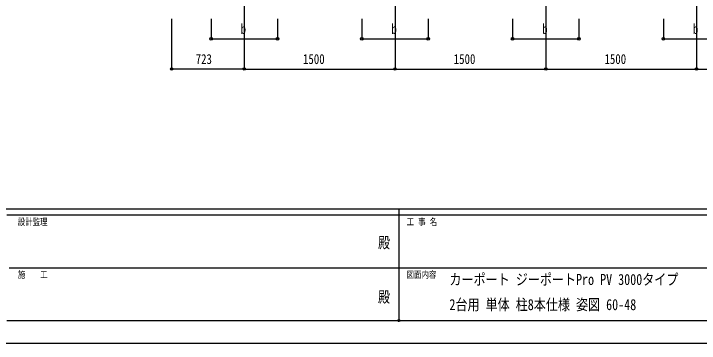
# Model space of a CAD drawing. Units: millimetres, scale not verified. Extents: x -12615 to 12615, y -8910 to 8910.
# Drawn here: x -3846 to 2976, y -8910 to -5632 of the extents above; entities that cross this region are included whole.
import ezdxf
from ezdxf.enums import TextEntityAlignment as Align

# ---------------------------------------------------------------- set-up
doc = ezdxf.new("R2010")
doc.units = ezdxf.units.MM
doc.header["$LTSCALE"] = 40
doc.header["$PDMODE"] = 32
doc.header["$PDSIZE"] = 20
for name, color, linetype in [('0-2_USER1', 3, 'Continuous'), ('0-3_YKK_12', 2, 'Continuous'), ('0-6_YKK_D', 6, 'Continuous'), ('0-7_YKK_ZWAK', 7, 'Continuous')]:
    doc.layers.add(name, color=color, linetype=linetype)
doc.styles.add('ＭＳ ゴシック', font='')
doc.styles.get('ＭＳ ゴシック').set_extended_font_data('MS Gothic')

msp = doc.modelspace()

# ---------------------------------------------------------------- linework, layer by layer
at = {"layer": '0-3_YKK_12'}
for p, q in [((-1551.74, -5332.18), (-1551.74, -5832.18)), ((-51.74, -5332.18), (-51.74, -5832.18)), ((1448.26, -5332.18), (1448.26, -5832.18)), ((2948.26, -5332.18), (2948.26, -5832.18))]:
    msp.add_line(p, q, dxfattribs=at)
at = {"layer": '0-6_YKK_D'}
for p, q in [((-2274.34, -5682.18), (-2274.34, -6183.18)), ((-1881.74, -5682.18), (-1881.74, -5883.18)), ((-1551.74, -5682.18), (-1551.74, -6183.18)), ((-1551.74, -5682.18), (-1551.74, -6183.18)), ((-1221.74, -5682.18), (-1221.74, -5883.18)), ((-381.74, -5682.18), (-381.74, -5883.18)), ((-51.74, -5682.18), (-51.74, -6183.18)), ((-51.74, -5682.18), (-51.74, -6183.18)), ((278.26, -5682.18), (278.26, -5883.18)), ((1118.26, -5682.18), (1118.26, -5883.18)), ((1448.26, -5682.18), (1448.26, -6183.18)), ((1448.26, -5682.18), (1448.26, -6183.18)), ((1778.26, -5682.18), (1778.26, -5883.18)), ((2618.26, -5682.18), (2618.26, -5883.18)), ((2948.26, -5682.18), (2948.26, -6183.18)), ((2948.26, -5682.18), (2948.26, -6183.18)), ((-1881.74, -5882.18), (-1221.74, -5882.18)), ((-381.74, -5882.18), (278.26, -5882.18)), ((1118.26, -5882.18), (1778.26, -5882.18)), ((2618.26, -5882.18), (3278.26, -5882.18)), ((-1551.74, -6182.18), (-2274.34, -6182.18)), ((-1551.74, -6182.18), (-51.74, -6182.18)), ((-51.74, -6182.18), (1448.26, -6182.18)), ((1448.26, -6182.18), (2948.26, -6182.18)), ((2948.26, -6182.18), (3667.78, -6182.18))]:
    msp.add_line(p, q, dxfattribs=at)
for centre in [(-1881.74, -5882.18), (-1221.74, -5882.18), (-381.74, -5882.18), (278.26, -5882.18), (1118.26, -5882.18), (1778.26, -5882.18), (2618.26, -5882.18), (-2274.34, -6182.18), (-1551.74, -6182.18), (-1551.74, -6182.18), (-51.74, -6182.18), (-51.74, -6182.18), (1448.26, -6182.18), (1448.26, -6182.18), (2948.26, -6182.18), (2948.26, -6182.18)]:
    msp.add_circle(centre, 12.75, dxfattribs=at)
at = {"layer": '0-7_YKK_ZWAK'}
for p, q in [((11685.06, -7575), (-11714.94, -7575)), ((-14.94, -7635), (-3914.94, -7635)), ((-14.94, -7575), (-14.94, -8685)), ((3885.06, -7635), (-14.94, -7635)), ((-3892.44, -8160), (-14.94, -8160)), ((-14.94, -8160), (3885.06, -8160)), ((-3914.94, -8685), (-14.94, -8685)), ((-14.94, -8685), (3885.06, -8685))]:
    msp.add_line(p, q, dxfattribs=at)
msp.add_lwpolyline([(-12615, -8910), (12615, -8910), (12615, 8910), (-12615, 8910)], close=True, dxfattribs=at)
msp.add_point((-14.94, -8685), dxfattribs=at)

# ---------------------------------------------------------------- texts
at = {"layer": '0-2_USER1', "style": 'ＭＳ ゴシック', "width": 0.8}
for s, p in [('カーポート ジーポートPro PV 3000タイプ', (489.47, -8363.23)), ('2台用 単体 柱8本仕様 姿図 60-48', (489.47, -8613.23))]:
    msp.add_text(s, height=110, dxfattribs=at).set_placement(p, align=Align.BOTTOM_LEFT)
at = {"layer": '0-6_YKK_D', "style": 'ＭＳ ゴシック', "width": 0.8}
for s, p in [('b', (-1587.74, -5862.18)), ('b', (-87.74, -5862.18)), ('b', (1412.26, -5862.18)), ('b', (2912.26, -5862.18)), ('723', (-2035.44, -6162.18)), ('1500', (-967.34, -6162.18)), ('1500', (532.66, -6162.18)), ('1500', (2032.66, -6162.18))]:
    msp.add_text(s, height=98.97, dxfattribs=at).set_placement(p, align=Align.BOTTOM_LEFT)
at = {"layer": '0-7_YKK_ZWAK', "style": 'ＭＳ ゴシック', "width": 0.8}
for s, height, p in [('設計監理', 65.98, (-3804.94, -7755)), ('工 事 名', 65.98, (63.81, -7755)), ('殿', 110, (-221, -7997.5)), ('施\u3000\u3000工', 65.98, (-3804.94, -8280)), ('図面内容', 65.98, (63.81, -8280)), ('殿', 110, (-221, -8537.5))]:
    msp.add_text(s, height=height, dxfattribs=at).set_placement(p, align=Align.BOTTOM_LEFT)

doc.saveas('drawing.dxf')
